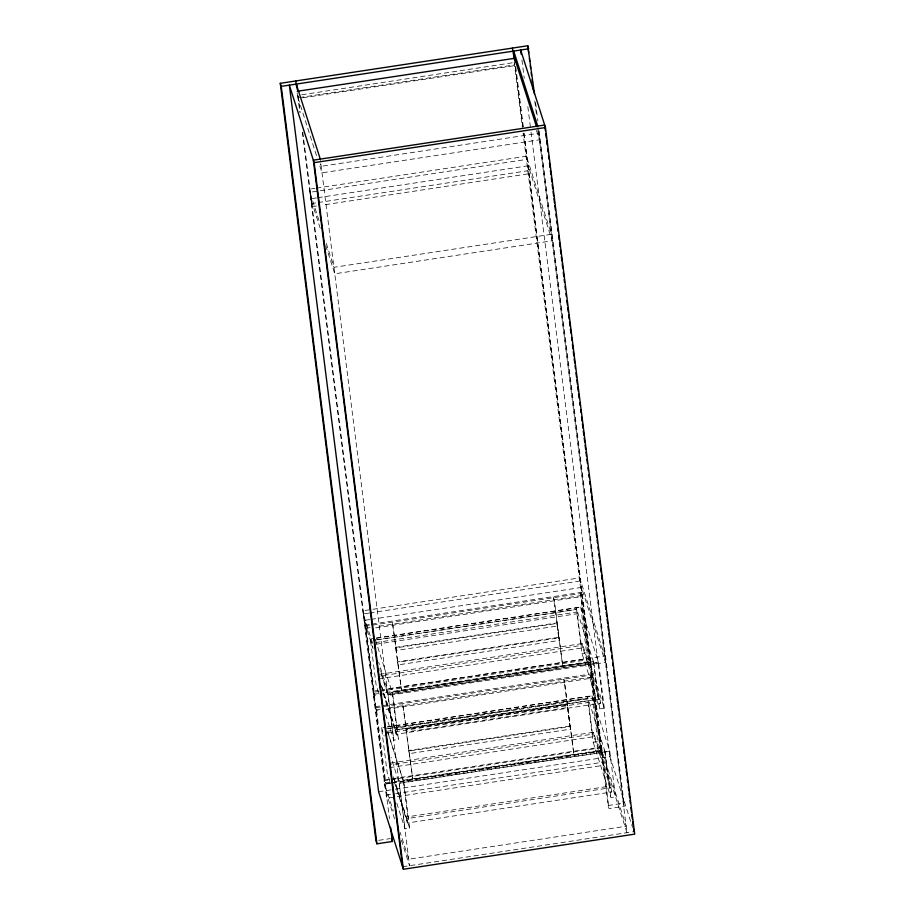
<?xml version="1.0" encoding="UTF-8"?>
<svg xmlns="http://www.w3.org/2000/svg" width="915" height="915" viewBox="0 0 915 915"><rect width="100%" height="100%" fill="white"/><g stroke="black" fill="none" stroke-linecap="round" stroke-linejoin="round"><path stroke-width="0.69" stroke-dasharray="4.58 3.43" d="M301.733 94.771L514.196 62.517L514.848 64.553M299.422 97.573L514.047 64.999M302.716 97.814L515.168 65.56M316.384 206.024L312.164 206.664L309.362 189.188L314.989 188.33M316.396 188.124L526.045 156.293L527.017 159.347M316.418 197.926L310.768 198.784L320.204 228.258M317.837 197.709L528.218 165.775L552.214 240.805L334.764 273.814L325.774 245.678M311.18 203.622L316.819 202.764M318.226 202.547L527.864 170.728L528.836 173.77L322.011 205.166M370.037 627.61L365.817 628.25L363.015 610.785L579.698 577.891L604.666 655.963L387.217 688.961L378.65 662.174M368.871 613.084L363.221 613.942L373.08 644.755M369.614 612.97L580.67 580.934M369.683 619.581L364.044 620.439L373.034 648.563M371.101 619.364L581.482 587.43L605.49 662.449L388.04 695.457L379.897 670.009M364.833 625.208L370.461 624.35M371.867 624.144L581.517 592.314L582.489 595.368L375.665 626.752M378.581 693.581L374.532 694.199L373.56 691.157L365.36 626.226L580.499 593.572L589.672 661.545L379.931 693.387M365.36 626.226L366.332 629.28L370.381 628.662M375.779 627.839L581.471 596.614M378.684 692.872L376.099 684.775L370.312 638.967L373.778 638.441M376.34 638.052L580.819 607.011L598.559 662.597L388.051 694.554L379.817 668.671M376.374 638.27L580.842 607.228M375.47 639.928L576.725 609.379L375.493 640.145M375.482 642.593L576.736 612.043L577.274 613.702L581.277 645.441L380.022 675.991M376.019 644.251L577.274 613.702M395.543 647.385L556.697 622.921L557.67 625.963L396.515 650.428L392.352 622.131L401.525 690.104L395.715 647.934L556.869 623.47L558.699 637.904L397.533 662.369M379.496 674.332L582.295 643.554L600 698.923L600.549 703.246L396.206 734.265L383.248 693.753M378.501 678.896L582.832 647.877L600.549 703.246M581.974 653.527L586.606 652.818L604.312 708.187L599.691 708.885L581.974 653.527L576.187 607.709L593.927 663.295M373.56 691.157L378.959 690.333M380.308 690.127L588.7 658.503L589.672 661.545M380.331 709.125L376.111 709.765L373.309 692.3L378.936 691.443M380.343 691.225L589.992 659.406L590.964 662.449L379.919 694.485M392.146 692.186L593.4 661.637M373.309 692.3L374.292 695.343L378.513 694.702M375.139 706.723L380.766 705.865M382.173 705.659L591.811 673.829L592.783 676.883L385.958 708.279M389.79 782.314L385.741 782.931L384.769 779.889L375.653 707.752L590.793 675.087L600.88 750.277L395.188 781.501M375.653 707.752L376.637 710.795L380.686 710.177M386.073 709.354L591.765 678.141M389.893 781.604L387.308 773.507L381.521 727.7L384.986 727.173M387.548 726.785L592.028 695.743L609.767 751.329L399.26 783.286L391.025 757.403M387.583 727.002L592.051 695.96M386.679 728.66L587.933 698.111L386.702 728.866M597.93 697.493L593.366 661.419L392.112 691.969L396.675 728.043L597.93 697.493L598.456 699.151M381.841 686.719L395.657 729.93L600 698.923M386.69 731.325L587.945 700.776L588.482 702.434L592.485 734.173L391.231 764.723M405.837 728.9L566.991 704.436L567.975 707.478L406.809 731.943L402.646 703.646L412.734 778.837L406.008 729.449L567.174 704.985L569.908 726.636L408.742 751.089M387.228 732.984L588.482 702.434M385.604 714.489L393.805 740.144L398.437 739.434L392.649 693.627M390.705 763.064L593.503 732.274L611.209 787.643L611.758 791.978L407.415 822.997L394.457 782.485M389.71 767.628L594.052 736.609L611.758 791.978M605.135 752.027L587.396 696.441L593.183 742.248L597.815 741.55L626.992 832.696L537.906 127.517M384.769 779.889L599.908 747.235L600.88 750.277M395.76 793.66L602.596 762.264L603.568 765.306L386.885 798.2L384.094 780.724L389.721 779.866M391.128 779.66L600.766 747.83L601.738 750.883M390.694 782.92L385.066 783.766L384.094 780.724M392.1 782.702L604.609 750.369M390.373 783.332L384.723 784.189L393.301 810.987M391.78 783.114L602.173 751.181L626.169 826.211L408.719 859.208L400.152 832.421M378.604 791.738L394.022 789.393M395.429 789.176L609.939 756.625L632.642 827.629M385.913 795.146L394.354 793.865M609.138 786.225L604.575 750.151L403.321 780.701L407.884 816.775L609.138 786.225L609.664 787.884M393.484 776.801L406.866 818.662L611.209 787.643M396.813 803.21L405.013 828.876L409.646 828.167L403.858 782.359L387.869 732.4M593.183 742.248L610.9 797.617L615.52 796.919L609.733 751.112L399.226 783.068L405.013 828.876M378.764 840.347L389.984 838.643M608.063 805.543L623.481 803.198L624.453 806.252L609.035 808.586L608.063 805.543L523.106 133.041M402.6 866.757L632.539 831.849M537.78 130.639L538.638 133.316L321.188 166.324L320.33 163.648M536.465 130.433L539.461 139.812L322.011 172.821L319.015 163.442M580.75 643.783L581.277 645.441M591.959 732.515L592.485 734.173M297.844 96.43L298.484 98.454M298.016 97.791L317.299 158.078M309.362 189.188L310.334 192.23M318.946 220.424L309.956 192.287L527.406 159.29L551.402 234.309L333.952 267.317L325.809 241.857M375.367 639.619L392.672 693.845M363.015 610.785L365.817 628.25M370.312 638.967L372.931 647.282M396.675 728.043L397.202 729.701M381.155 685.427L398.437 739.434M387.903 732.618L403.881 782.577M381.521 727.7L384.14 736.015M407.884 816.775L408.41 818.433M393.656 778.207L409.646 828.167M394.548 818.811L385.547 790.686L302.362 132.229M401.399 840.256L409.543 865.704L320.456 160.525M535.561 102.594L537.894 120.997M539.141 130.914L624.453 806.252M534.772 100.97L536.739 116.537M538.523 130.696L623.481 803.198M604.312 708.187L598.524 662.38L388.017 694.336L393.805 740.144M521.927 59.932L524.249 78.347M527.829 106.666L530.334 126.487M531.043 132.149L609.939 756.625M593.904 663.078L599.691 708.885M605.112 751.81L610.9 797.617M515.694 66.658L523.391 127.54M524.112 133.213L602.996 757.677M515.317 66.715L523.003 127.585M523.723 133.258L609.035 808.586M514.161 62.254L522.385 127.379M580.499 593.572L588.7 658.503M590.793 675.087L599.908 747.235M580.819 607.011L586.606 652.818M592.028 695.743L597.815 741.55M582.295 643.554L582.832 647.877M593.503 732.274L594.052 736.609M395.657 729.93L396.206 734.265M406.866 818.662L407.415 822.997M366.332 629.28L374.532 694.199M376.637 710.795L385.741 782.931M374.292 695.343L376.111 709.765M298.164 95.835L300.246 112.339M302.751 132.16L389.493 818.822M297.718 95.412L299.857 112.408M297.181 92.781L297.512 95.412M558.516 637.343L397.362 661.808L398.334 664.85L559.5 640.397L558.516 637.343M569.725 726.075L408.57 750.54L409.543 753.583L570.708 729.118L569.725 726.075M554.479 600.72L553.506 597.667L562.679 665.64L554.479 600.72M564.784 682.235L563.8 679.193L573.888 754.372L564.784 682.235"/><path stroke-width="1.37" d="M390.568 827.32L392.352 841.48L376.934 843.824L375.962 840.771L280.276 83.322L527.795 45.75L534.486 94.096M280.276 83.322L281.248 86.365L528.767 48.792M297.192 91.294L514.642 58.297L536.499 126.613M314.131 162.653L545.466 127.54L634.724 834.137L403.401 869.25L378.604 791.738L289.346 85.141L314.131 162.653L403.401 869.25M545.466 127.54L520.669 50.028L521.207 54.271M537.723 126.098L513.727 51.08L515.168 62.403M512.377 48.095L514.424 59.635M295.694 80.978L297.386 89.693M320.284 159.107L296.277 84.088L296.643 86.914M391.38 838.437L392.352 841.48M545.386 130.708L544.665 125.046L313.342 160.159L402.6 866.757M545.74 133.544L546.278 137.788M546.632 140.624L547.17 144.867M547.708 149.122L548.062 151.947M548.6 156.202L548.966 159.027M549.503 163.282L550.029 167.525M550.395 170.362L550.933 174.605M551.288 177.441L551.825 181.685M552.18 184.521L552.717 188.764M553.072 191.601L553.609 195.844M553.975 198.681L554.501 202.924M554.867 205.761L555.405 210.004M555.943 214.259L556.297 217.095M556.835 221.339L557.189 224.175M557.727 228.418L558.081 231.255M558.619 235.498L559.157 239.741M559.511 242.578L560.049 246.821M560.415 249.658L560.941 253.901M561.307 256.738L561.844 260.981M562.199 263.817L562.736 268.072M563.274 272.315L563.812 276.559M564.166 279.395L564.521 282.232M565.058 286.475L565.424 289.312M565.95 293.555L566.316 296.391M566.854 300.635L567.391 304.878M567.746 307.715L568.284 311.958M568.638 314.794L569.176 319.049M569.53 321.874L570.068 326.129M570.422 328.954L570.96 333.209M571.498 337.452L571.864 340.288M572.39 344.532L572.927 348.775M573.293 351.612L573.831 355.855M574.185 358.691L574.723 362.935M575.077 365.771L575.432 368.608M575.97 372.851L576.507 377.106M576.862 379.931L577.399 384.186M577.765 387.011L578.303 391.265M578.657 394.091L579.195 398.345M579.733 402.589L580.087 405.425M580.625 409.668L580.979 412.505M581.517 416.748L582.054 420.991M582.409 423.828L582.947 428.083M583.312 430.908L583.839 435.163M584.205 437.988L584.742 442.242M585.097 445.067L585.634 449.322M585.989 452.147L586.526 456.402M586.881 459.227L587.419 463.482M587.956 467.725L588.311 470.562M588.848 474.805L589.214 477.641M589.752 481.885L590.106 484.721M590.644 488.965L591.182 493.219M591.536 496.044L592.074 500.299M592.428 503.124L592.966 507.379M593.32 510.204L593.858 514.459M594.224 517.284L594.761 521.539M595.288 525.782L595.825 530.037M596.191 532.862L596.729 537.116M597.083 539.942L597.438 542.778M597.975 547.021L598.33 549.858M598.868 554.101L599.405 558.356M599.76 561.181L600.297 565.436M600.663 568.261L601.201 572.515M601.555 575.341L602.093 579.595M602.447 582.42L602.985 586.675M603.523 590.918L603.877 593.755M604.415 597.998L604.952 602.253M605.307 605.078L605.844 609.333M606.199 612.158L606.737 616.413M607.102 619.238L607.64 623.492M607.995 626.317L608.532 630.572M608.887 633.397L609.424 637.652M609.779 640.477L610.316 644.732M610.671 647.557L611.209 651.812M611.746 656.055L612.112 658.892M612.65 663.135L613.004 665.971M613.542 670.215L614.079 674.469M614.434 677.294L614.971 681.549M615.326 684.374L615.864 688.629M616.218 691.454L616.756 695.709M617.122 698.534L617.648 702.789M618.014 705.614L618.551 709.868M619.089 714.112L619.444 716.948M619.981 721.192L620.336 724.028M620.873 728.271L621.228 731.108M621.765 735.351L622.12 738.188M622.658 742.431L623.195 746.686M623.561 749.511L624.099 753.766M624.453 756.591L624.991 760.845M625.345 763.67L625.883 767.925M626.237 770.75L626.775 775.005M627.313 779.248L627.667 782.085M628.205 786.328L628.742 790.583M629.097 793.408L629.634 797.663M630 800.488L630.355 803.324M630.893 807.568L631.43 811.822M631.785 814.647L632.322 818.902M632.677 821.727L633.214 825.982M633.569 828.807L633.935 831.644M527.795 45.75L528.687 52.83M529.408 58.491L529.762 61.328M530.3 65.571L530.654 68.408M531.192 72.651L531.546 75.487M532.084 79.731L532.438 82.556M532.976 86.811L533.342 89.636M281.248 86.365L376.934 843.824"/></g></svg>
